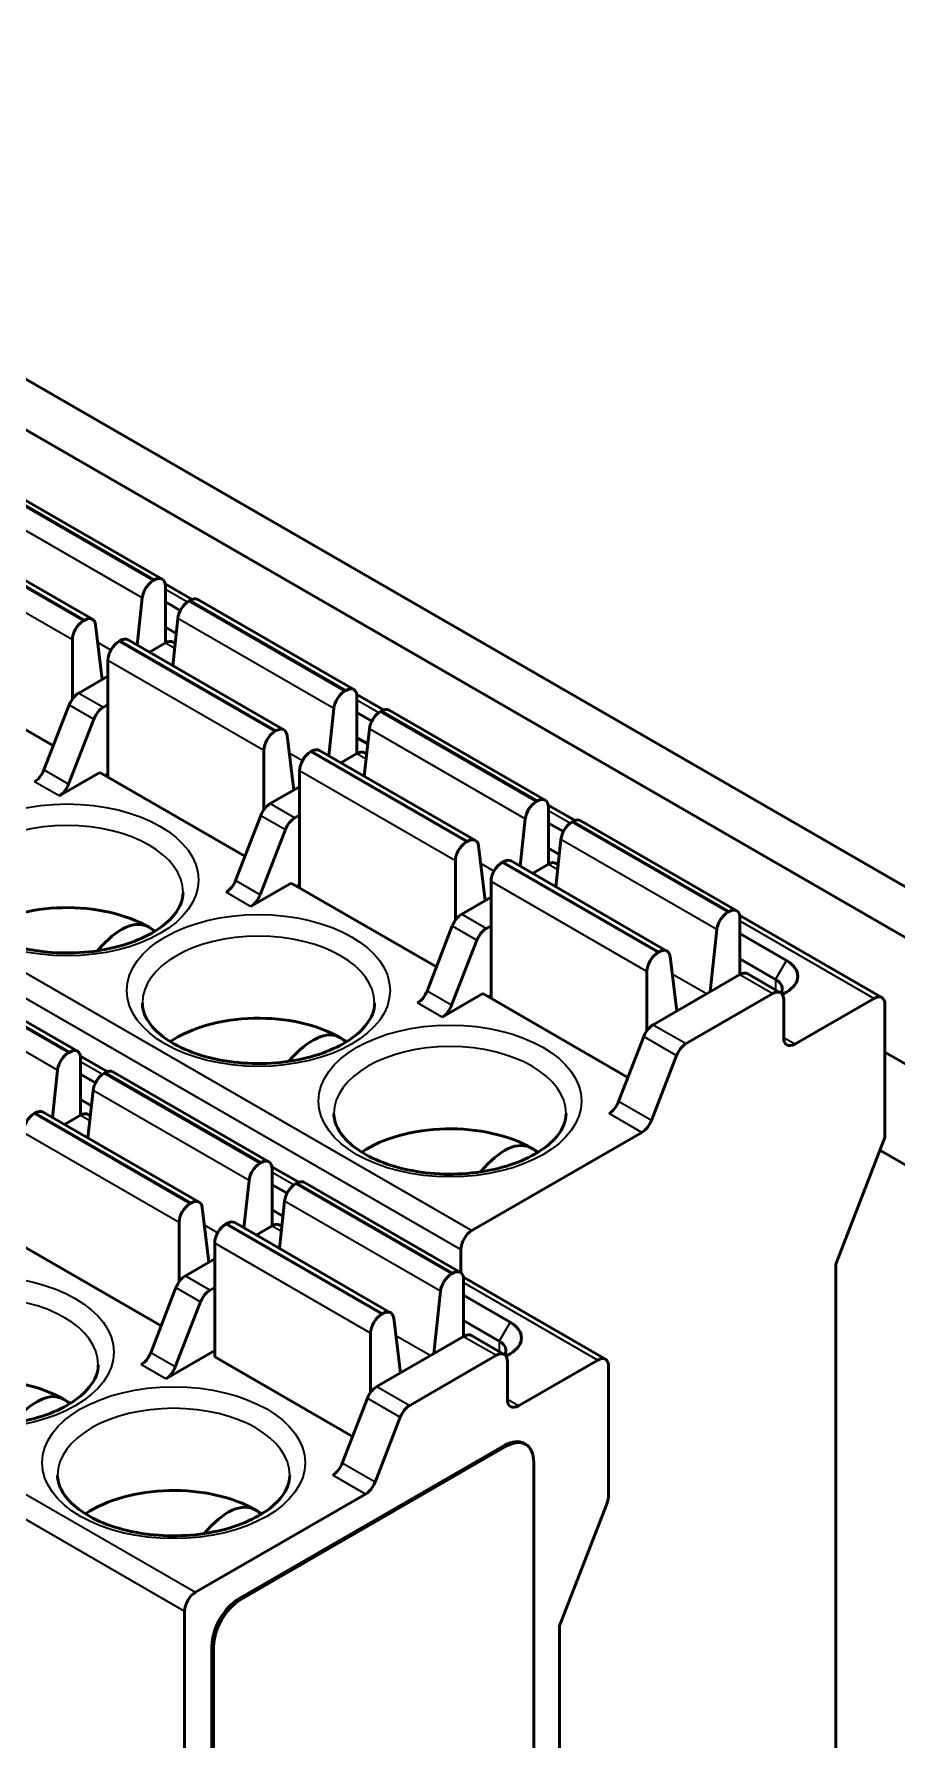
# Model space of a CAD drawing. Header units: millimetres. Extents: x 1021 to 2778, y -197 to 600.
# Drawn here: x 1580.66 to 1591.81, y 445.62 to 467.66 of the extents above; entities that cross this region are included whole.
import ezdxf

# ---------------------------------------------------------------- set-up
doc = ezdxf.new("R2010")
doc.units = ezdxf.units.MM
doc.header["$LTSCALE"] = 2
doc.layers.add('외형선(ISO)', color=7, linetype='Continuous', lineweight=50)
doc.layers.add('좁은 외형선(ISO)', color=7, linetype='Continuous', lineweight=35)

msp = doc.modelspace()

# ---------------------------------------------------------------- linework, layer by layer
at = {"layer": '외형선(ISO)'}
for p, q in [((1572.8297, 467.6631), (1594.3965, 455.2115)), ((1572.8297, 467.0099), (1593.8308, 454.8849)), ((1582.3165, 460.6205), (1580.3013, 461.784)), ((1579.3994, 461.2633), (1581.4147, 460.0998)), ((1582.2165, 460.6106), (1582.1991, 460.6005)), ((1582.3556, 460.5571), (1582.7017, 460.3573)), ((1582.358, 459.7941), (1582.358, 460.5289)), ((1581.9935, 459.7656), (1582.0589, 460.3776)), ((1582.358, 460.3248), (1582.5502, 460.2138)), ((1582.6762, 460.3452), (1582.6588, 460.3352)), ((1584.7914, 459.1916), (1582.7762, 460.3551)), ((1581.2973, 460.0798), (1581.3147, 460.0899)), ((1582.4531, 459.5003), (1582.5185, 460.1122)), ((1581.5411, 459.3225), (1581.4549, 460.0289)), ((1582.358, 459.9982), (1582.4977, 459.9175)), ((1581.1559, 459.0701), (1581.1559, 459.8349)), ((1581.7743, 459.8245), (1581.7569, 459.8145)), ((1581.8743, 459.8344), (1583.8896, 458.6709)), ((1582.1511, 459.6746), (1582.358, 459.7941)), ((1582.458, 459.804), (1582.484, 459.789)), ((1579.0346, 459.5491), (1580.91, 458.4663)), ((1581.6155, 459.5695), (1581.6155, 458.059)), ((1581.2375, 459.1472), (1581.6155, 459.3654)), ((1580.7885, 458.1531), (1581.1151, 458.9948)), ((1581.6155, 458.998), (1581.5557, 458.9635)), ((1584.6914, 459.1817), (1584.674, 459.1717)), ((1584.8305, 459.1282), (1585.1766, 458.9284)), ((1584.8328, 458.3652), (1584.8328, 459.1001)), ((1581.4333, 458.8111), (1581.1067, 457.9694)), ((1584.4683, 458.3368), (1584.5338, 458.9487)), ((1584.8328, 458.8959), (1585.0251, 458.7849)), ((1585.151, 458.9163), (1585.1336, 458.9063)), ((1587.2663, 457.7627), (1585.251, 458.9262)), ((1583.7722, 458.651), (1583.7896, 458.661)), ((1584.016, 457.8936), (1583.9298, 458.6)), ((1584.8328, 458.5693), (1584.9726, 458.4886)), ((1584.928, 458.0714), (1584.9934, 458.6834)), ((1583.6308, 457.6412), (1583.6308, 458.406)), ((1584.2492, 458.3957), (1584.2318, 458.3856)), ((1584.3492, 458.4056), (1586.3644, 457.2421)), ((1584.626, 458.2458), (1584.8328, 458.3652)), ((1584.9328, 458.3751), (1584.9588, 458.3601)), ((1580.9842, 457.817), (1581.5094, 458.1203)), ((1581.5094, 458.1203), (1583.3849, 457.0375)), ((1584.0904, 458.1407), (1584.0904, 456.6301)), ((1581.5801, 458.0794), (1581.6155, 458.0998)), ((1583.7124, 457.7183), (1584.0904, 457.9365)), ((1587.1663, 457.7528), (1587.1489, 457.7428)), ((1587.3054, 457.6993), (1587.6515, 457.4995)), ((1587.3077, 456.9363), (1587.3077, 457.6712)), ((1583.2633, 456.7242), (1583.5899, 457.566)), ((1584.0904, 457.5691), (1584.0306, 457.5346)), ((1586.9432, 456.9079), (1587.0087, 457.5199)), ((1587.3077, 457.4671), (1587.4999, 457.3561)), ((1587.6259, 457.4875), (1587.6085, 457.4774)), ((1589.7412, 456.3339), (1587.7259, 457.4974)), ((1583.9081, 457.3822), (1583.5815, 456.5405)), ((1586.247, 457.2221), (1586.2644, 457.2322)), ((1587.4028, 456.6425), (1587.4683, 457.2545)), ((1586.4909, 456.4647), (1586.4047, 457.1711)), ((1587.3077, 457.1405), (1587.4475, 457.0598)), ((1586.1056, 456.2123), (1586.1056, 456.9772)), ((1586.7241, 456.9668), (1586.7067, 456.9567)), ((1586.8241, 456.9767), (1588.8393, 455.8132)), ((1587.1008, 456.8169), (1587.3077, 456.9363)), ((1587.4077, 456.9462), (1587.4337, 456.9312)), ((1583.4591, 456.3881), (1583.9843, 456.6914)), ((1583.9843, 456.6914), (1585.8597, 455.6086)), ((1584.055, 456.6506), (1584.0904, 456.671)), ((1586.5652, 456.7118), (1586.5652, 455.2013)), ((1586.1873, 456.2895), (1586.5652, 456.5077)), ((1585.7382, 455.2953), (1586.0648, 456.1371)), ((1586.5652, 456.1403), (1586.5055, 456.1057)), ((1589.6412, 456.324), (1589.6238, 456.3139)), ((1589.7803, 456.2705), (1591.615, 455.2112)), ((1589.7826, 456.2423), (1589.7826, 455.5075)), ((1586.383, 455.9534), (1586.0564, 455.1116)), ((1589.3973, 455.285), (1589.4836, 456.091)), ((1589.7826, 456.0382), (1590.3836, 455.6912)), ((1581.2205, 454.5172), (1579.2053, 455.6807)), ((1588.7219, 455.7932), (1588.7393, 455.8033)), ((1588.9657, 455.0359), (1588.8795, 455.7423)), ((1589.7826, 455.7116), (1590.2422, 455.4462)), ((1588.5805, 454.7835), (1588.5805, 455.5483)), ((1589.7826, 455.5075), (1588.6622, 454.8606)), ((1589.8826, 455.5174), (1590.3068, 455.2724)), ((1585.9339, 454.9593), (1586.4592, 455.2625)), ((1588.3346, 454.1797), (1586.4592, 455.2625)), ((1586.5299, 455.2217), (1586.5652, 455.2421)), ((1590.2068, 455.2625), (1589.0864, 454.6156)), ((1590.3836, 455.2829), (1590.3293, 455.2516)), ((1590.3483, 454.691), (1590.3483, 455.1809)), ((1591.515, 455.2013), (1590.4897, 454.6093)), ((1591.6564, 453.405), (1591.6564, 455.1196)), ((1588.5397, 454.7082), (1588.2131, 453.8665)), ((1581.1205, 454.5073), (1581.1031, 454.4972)), ((1581.2596, 454.4538), (1581.6057, 454.254)), ((1581.2619, 453.6908), (1581.2619, 454.4256)), ((1588.9639, 454.4633), (1588.6373, 453.6215)), ((1593.8308, 453.2519), (1591.6564, 454.5073)), ((1580.8975, 453.6623), (1580.9629, 454.2743)), ((1581.4542, 454.1105), (1581.2619, 454.2215)), ((1581.5801, 454.2419), (1581.5627, 454.2319)), ((1583.6954, 453.0883), (1581.6801, 454.2518)), ((1581.3571, 453.397), (1581.4225, 454.0089)), ((1580.6783, 453.7212), (1580.6609, 453.7112)), ((1580.7783, 453.7311), (1582.7936, 452.5676)), ((1581.4017, 453.8142), (1581.2619, 453.8949)), ((1581.3619, 453.7007), (1581.388, 453.6857)), ((1581.0551, 453.5713), (1581.2619, 453.6908)), ((1588.5149, 453.4692), (1586.3178, 452.2007)), ((1591.6564, 453.405), (1591.02, 451.7648)), ((1583.5954, 453.0784), (1583.578, 453.0683)), ((1591.5917, 453.2382), (1593.8308, 451.9455)), ((1583.3723, 452.2335), (1583.4378, 452.8454)), ((1583.7345, 453.0249), (1584.0806, 452.8251)), ((1583.7368, 452.2619), (1583.7368, 452.9967)), ((1584.055, 452.813), (1584.0376, 452.803)), ((1586.1703, 451.6594), (1584.155, 452.8229)), ((1583.929, 452.6816), (1583.7368, 452.7926)), ((1582.6762, 452.5477), (1582.6936, 452.5577)), ((1582.92, 451.7903), (1582.8338, 452.4967)), ((1583.8766, 452.3853), (1583.7368, 452.466)), ((1583.8319, 451.9681), (1583.8974, 452.58)), ((1582.5347, 451.5379), (1582.5347, 452.3027)), ((1583.1532, 452.2923), (1583.1358, 452.2823)), ((1583.2532, 452.3023), (1585.2684, 451.1387)), ((1583.53, 452.1425), (1583.7368, 452.2619)), ((1583.8368, 452.2718), (1583.8628, 452.2568)), ((1580.5195, 451.9965), (1582.3018, 450.9675)), ((1582.9944, 452.0374), (1582.9944, 450.5677)), ((1586.1763, 451.6555), (1586.1763, 451.9557)), ((1582.6164, 451.615), (1582.9944, 451.8332)), ((1591.02, 443.4846), (1591.02, 451.7648)), ((1586.0703, 451.6495), (1586.0529, 451.6395)), ((1586.2094, 451.596), (1588.0441, 450.5367)), ((1586.2117, 450.833), (1586.2117, 451.5679)), ((1582.1673, 450.6209), (1582.4939, 451.4626)), ((1582.8121, 451.2789), (1582.4855, 450.4372)), ((1582.9944, 451.4658), (1582.9346, 451.4313)), ((1585.8264, 450.6106), (1585.9127, 451.4165)), ((1586.8127, 451.0167), (1586.2117, 451.3637)), ((1585.151, 451.1188), (1585.1684, 451.1288)), ((1585.3949, 450.3614), (1585.3086, 451.0678)), ((1585.0096, 450.109), (1585.0096, 450.8738)), ((1585.0913, 450.1861), (1586.2117, 450.833)), ((1586.6713, 450.7718), (1586.2117, 451.0371)), ((1586.3117, 450.8429), (1586.736, 450.598)), ((1582.9944, 450.6493), (1582.363, 450.2848)), ((1586.8127, 450.6085), (1586.7584, 450.5771)), ((1582.9944, 450.5677), (1584.7767, 449.5386)), ((1586.636, 450.5881), (1585.5155, 449.9412)), ((1586.7774, 450.0165), (1586.7774, 450.5064)), ((1586.9188, 449.9349), (1587.9441, 450.5268)), ((1588.0855, 448.7962), (1588.0855, 450.4452)), ((1584.6422, 449.192), (1584.9688, 450.0338)), ((1585.3931, 449.7888), (1585.0665, 448.9471)), ((1583.3126, 447.4446), (1586.742, 449.4246)), ((1583.3338, 447.4323), (1586.7632, 449.4123)), ((1587.0132, 449.4371), (1586.992, 449.4493)), ((1587.1168, 449.2082), (1587.1168, 442.9957)), ((1582.7469, 447.5262), (1584.944, 448.7947)), ((1588.0571, 448.6573), (1587.4491, 447.0903)), ((1582.6054, 447.2813), (1582.6054, 435.7687)), ((1587.4491, 438.8101), (1587.4491, 447.0903)), ((1582.959, 440.6197), (1582.959, 446.8322)), ((1582.9802, 440.6075), (1582.9802, 446.8199))]:
    msp.add_line(p, q, dxfattribs=at)
for centre, major_axis, ratio, start_param, end_param in [((1582.1991, 460.4372), (0.1, 0.1732), 0.5773503, 0.7853982, 2.2252948), ((1582.2165, 460.4473), (0.1, 0.1732), 0.5773503, 5.4977871, 7.0685835), ((1582.6588, 460.1719), (0.1, 0.1732), 0.5773503, 0.7853982, 2.2252948), ((1582.6762, 460.1819), (0.1, 0.1732), 0.5773503, 0, 0.7853982), ((1581.3147, 459.9266), (0.1, 0.1732), 0.5773503, 5.6286868, 7.0685835), ((1581.2973, 459.9165), (0.1, 0.1732), 0.5773503, 0.7853982, 2.3561945), ((1581.7569, 459.6512), (0.1, 0.1732), 0.5773503, 0.7853982, 2.3561945), ((1581.7743, 459.6612), (0.1, 0.1732), 0.5773503, 0, 0.7853982), ((1582.358, 459.6308), (0.1, 0.1732), 0.5773503, 0, 0.7853982), ((1584.6914, 459.0184), (0.1, 0.1732), 0.5773503, 5.4977871, 7.0685835), ((1581.2375, 458.9839), (-0.1, -0.1732), 0.5773503, 3.9269908, 4.9741884), ((1584.674, 459.0084), (0.1, 0.1732), 0.5773503, 0.7853982, 2.2252948), ((1581.5557, 458.8002), (-0.1, -0.1732), 0.5773503, 3.9269908, 4.9741884), ((1585.1336, 458.743), (0.1, 0.1732), 0.5773503, 0.7853982, 2.2252948), ((1585.151, 458.753), (0.1, 0.1732), 0.5773503, 0, 0.7853982), ((1583.7722, 458.4877), (0.1, 0.1732), 0.5773503, 0.7853982, 2.3561945), ((1583.7896, 458.4977), (0.1, 0.1732), 0.5773503, 5.6286868, 7.0685835), ((1584.2318, 458.2223), (0.1, 0.1732), 0.5773503, 0.7853982, 2.3561945), ((1584.2492, 458.2324), (0.1, 0.1732), 0.5773503, 0, 0.7853982), ((1584.8328, 458.2019), (0.1, 0.1732), 0.5773503, 0, 0.7853982), ((1580.666, 458.164), (-0.1, -0.1732), 0.5773503, 0.7853982, 1.8325957), ((1580.9842, 457.9803), (-0.1, -0.1732), 0.5773503, 0.7853982, 1.8325957), ((1583.7124, 457.555), (-0.1, -0.1732), 0.5773503, 3.9269908, 4.9741884), ((1587.1489, 457.5795), (0.1, 0.1732), 0.5773503, 0.7853982, 2.2252948), ((1587.1663, 457.5895), (0.1, 0.1732), 0.5773503, 5.4977871, 7.0685835), ((1584.0306, 457.3713), (-0.1, -0.1732), 0.5773503, 3.9269908, 4.9741884), ((1587.6085, 457.3141), (0.1, 0.1732), 0.5773503, 0.7853982, 2.2252948), ((1587.6259, 457.3242), (0.1, 0.1732), 0.5773503, 0, 0.7853982), ((1586.247, 457.0588), (0.1, 0.1732), 0.5773503, 0.7853982, 2.3561945), ((1586.2644, 457.0689), (0.1, 0.1732), 0.5773503, 5.6286868, 7.0685835), ((1586.7067, 456.7934), (0.1, 0.1732), 0.5773503, 0.7853982, 2.3561945), ((1586.7241, 456.8035), (0.1, 0.1732), 0.5773503, 0, 0.7853982), ((1587.3077, 456.773), (0.1, 0.1732), 0.5773503, 0, 0.7853982), ((1583.1409, 456.7351), (-0.1, -0.1732), 0.5773503, 0.7853982, 1.8325957), ((1581.0852, 455.5075), (-1.5, 0), 0.5773503, 3.9269908, 5.5753655), ((1583.4591, 456.5514), (-0.1, -0.1732), 0.5773503, 0.7853982, 1.8325957), ((1589.6412, 456.1607), (0.1, 0.1732), 0.5773503, 5.4977871, 7.0685835), ((1581.3643, 453.7349), (0.7229, 2.4104), 0.3269424, 6.2060241, 6.917739), ((1581.0852, 455.5075), (-1.5, 0), 0.5773503, 3.8494125, 3.9269908), ((1581.3643, 453.7349), (-0.7229, -2.4104), 0.3269424, 2.9630241, 3.0644315), ((1586.1873, 456.1262), (-0.1, -0.1732), 0.5773503, 3.9269908, 4.9741884), ((1589.6238, 456.1506), (0.1, 0.1732), 0.5773503, 0.7853982, 2.2252948), ((1586.5055, 455.9424), (-0.1, -0.1732), 0.5773503, 3.9269908, 4.9741884), ((1588.7219, 455.6299), (0.1, 0.1732), 0.5773503, 0.7853982, 2.3561945), ((1588.7393, 455.64), (0.1, 0.1732), 0.5773503, 5.6286868, 7.0685835), ((1590.0301, 455.4871), (0.5, 0), 0.5773503, 5.4977871, 7.0685835), ((1589.7826, 455.3442), (0.1, 0.1732), 0.5773503, 0, 0.7853982), ((1585.6157, 455.3063), (-0.1, -0.1732), 0.5773503, 0.7853982, 1.8325957), ((1590.2068, 455.0992), (0.1, 0.1732), 0.5773503, 5.4977871, 7.0685835), ((1590.0301, 455.3238), (0.3, 0), 0.5773503, 5.9536711, 7.0685835), ((1591.515, 455.038), (0.1, 0.1732), 0.5773503, 5.4977871, 7.0685835), ((1585.9339, 455.1226), (-0.1, -0.1732), 0.5773503, 0.7853982, 1.8325957), ((1583.56, 454.0787), (-1.5, 0), 0.5773503, 3.9269908, 5.5753655), ((1588.6622, 454.6973), (-0.1, -0.1732), 0.5773503, 3.9269908, 4.9741884), ((1583.8392, 452.306), (0.7229, 2.4104), 0.3269424, 6.2060241, 6.917739), ((1583.56, 454.0787), (-1.5, 0), 0.5773503, 3.8494125, 3.9269908), ((1583.8392, 452.306), (-0.7229, -2.4104), 0.3269424, 2.9630241, 3.0644315), ((1589.0864, 454.4523), (-0.1, -0.1732), 0.5773503, 3.9269908, 4.9741884), ((1590.4897, 454.7726), (-0.1, -0.1732), 0.5773503, 5.4977871, 7.0685835), ((1581.1031, 454.3339), (0.1, 0.1732), 0.5773503, 0.7853982, 2.2252948), ((1581.1205, 454.344), (0.1, 0.1732), 0.5773503, 5.4977871, 7.0685835), ((1581.5627, 454.0686), (0.1, 0.1732), 0.5773503, 0.7853982, 2.2252948), ((1581.5801, 454.0786), (0.1, 0.1732), 0.5773503, 0, 0.7853982), ((1580.6609, 453.5479), (0.1, 0.1732), 0.5773503, 0.7853982, 2.3561945), ((1580.6783, 453.5579), (0.1, 0.1732), 0.5773503, 0, 0.7853982), ((1581.2619, 453.5275), (0.1, 0.1732), 0.5773503, 0, 0.7853982), ((1588.0906, 453.8774), (-0.1, -0.1732), 0.5773503, 0.7853982, 1.8325957), ((1586.0349, 452.6498), (-1.5, 0), 0.5773503, 3.9269908, 5.5753655), ((1588.5149, 453.6325), (-0.1, -0.1732), 0.5773503, 0.7853982, 1.8325957), ((1586.314, 450.8771), (0.7229, 2.4104), 0.3269424, 6.2060241, 6.917739), ((1586.0349, 452.6498), (-1.5, 0), 0.5773503, 3.8494125, 3.9269908), ((1586.314, 450.8771), (-0.7229, -2.4104), 0.3269424, 2.9630241, 3.0644315), ((1583.578, 452.905), (0.1, 0.1732), 0.5773503, 0.7853982, 2.2252948), ((1583.5954, 452.9151), (0.1, 0.1732), 0.5773503, 5.4977871, 7.0685835), ((1584.055, 452.6497), (0.1, 0.1732), 0.5773503, 0, 0.7853982), ((1582.6936, 452.3944), (0.1, 0.1732), 0.5773503, 5.6286868, 7.0685835), ((1584.0376, 452.6397), (0.1, 0.1732), 0.5773503, 0.7853982, 2.2252948), ((1582.6762, 452.3844), (0.1, 0.1732), 0.5773503, 0.7853982, 2.3561945), ((1583.1358, 452.119), (0.1, 0.1732), 0.5773503, 0.7853982, 2.3561945), ((1583.1532, 452.129), (0.1, 0.1732), 0.5773503, 0, 0.7853982), ((1583.7368, 452.0986), (0.1, 0.1732), 0.5773503, 0, 0.7853982), ((1586.3178, 452.0374), (-0.1, -0.1732), 0.5773503, 3.9269908, 5.4977871), ((1582.6164, 451.4517), (-0.1, -0.1732), 0.5773503, 3.9269908, 4.9741884), ((1586.0529, 451.4762), (0.1, 0.1732), 0.5773503, 0.7853982, 2.2252948), ((1586.0703, 451.4862), (0.1, 0.1732), 0.5773503, 5.4977871, 7.0685835), ((1582.9346, 451.268), (-0.1, -0.1732), 0.5773503, 3.9269908, 4.9741884), ((1585.151, 450.9555), (0.1, 0.1732), 0.5773503, 0.7853982, 2.3561945), ((1585.1684, 450.9655), (0.1, 0.1732), 0.5773503, 5.6286868, 7.0685835), ((1586.2117, 450.6697), (0.1, 0.1732), 0.5773503, 0, 0.7853982), ((1586.4592, 450.8126), (0.5, 0), 0.5773503, 5.4977871, 7.0685835), ((1582.0448, 450.6318), (-0.1, -0.1732), 0.5773503, 0.7853982, 1.8325957), ((1586.636, 450.4248), (0.1, 0.1732), 0.5773503, 5.4977871, 7.0685835), ((1586.4592, 450.6493), (0.3, 0), 0.5773503, 5.9536711, 7.0685835), ((1582.363, 450.4481), (-0.1, -0.1732), 0.5773503, 0.7853982, 1.8325957), ((1587.9441, 450.3635), (0.1, 0.1732), 0.5773503, 5.4977871, 7.0685835), ((1579.9892, 449.4042), (-1.5, 0), 0.5773503, 3.9269908, 5.5753655), ((1585.0913, 450.0228), (-0.1, -0.1732), 0.5773503, 3.9269908, 4.9741884), ((1580.2683, 447.6316), (0.7229, 2.4104), 0.3269424, 6.2060241, 6.917739), ((1579.9892, 449.4042), (-1.5, 0), 0.5773503, 3.8494125, 3.9269908), ((1580.2683, 447.6316), (0.7229, 2.4104), 0.3269424, 6.1046167, 6.2060241), ((1586.9188, 450.0982), (-0.1, -0.1732), 0.5773503, 5.4977871, 7.0685835), ((1585.5155, 449.7779), (-0.1, -0.1732), 0.5773503, 3.9269908, 4.9741884), ((1586.7632, 449.0041), (0.25, 0.433), 0.5773503, 5.4977871, 7.0685835), ((1586.742, 449.0163), (0.25, 0.433), 0.5773503, 0, 0.7853982), ((1584.5197, 449.203), (-0.1, -0.1732), 0.5773503, 0.7853982, 1.8325957), ((1582.464, 447.9754), (-1.5, 0), 0.5773503, 3.9269908, 5.5753655), ((1584.944, 448.958), (-0.1, -0.1732), 0.5773503, 0.7853982, 1.8325957), ((1582.7431, 446.2027), (0.7229, 2.4104), 0.3269424, 6.2060241, 6.917739), ((1587.8734, 448.6737), (0.15, 0.2598), 0.5773503, 4.9741884, 5.4977871), ((1582.464, 447.9754), (-1.5, 0), 0.5773503, 3.8494125, 3.9269908), ((1582.7431, 446.2027), (0.7229, 2.4104), 0.3269424, 6.1046167, 6.2060241), ((1582.7469, 447.3629), (-0.1, -0.1732), 0.5773503, 3.9269908, 5.4977871), ((1583.3126, 447.0363), (0.25, 0.433), 0.5773503, 0.7853982, 2.3561945), ((1583.3338, 447.0241), (0.25, 0.433), 0.5773503, 0.7853982, 2.3561945)]:
    msp.add_ellipse(centre, major_axis=major_axis, ratio=ratio, start_param=start_param, end_param=end_param, dxfattribs=at)
for points in [[(1582.5852, 456.5689), (1582.5852, 456.4749), (1582.5502, 456.3767), (1582.4069, 456.2028), (1582.3236, 456.1312), (1582.1183, 456.0052), (1581.9983, 455.9503), (1581.7299, 455.8619), (1581.5812, 455.8286), (1581.2701, 455.789), (1581.1077, 455.7828), (1580.7873, 455.7989), (1580.6295, 455.8213), (1580.3365, 455.8911), (1580.2012, 455.9385), (1579.9682, 456.0506), (1579.87, 456.1151), (1579.717, 456.2505), (1579.6628, 456.3211), (1579.5988, 456.4509), (1579.5852, 456.5102), (1579.5852, 456.5689)], [(1585.06, 455.14), (1585.06, 455.046), (1585.0251, 454.9479), (1584.8818, 454.774), (1584.7985, 454.7023), (1584.5932, 454.5763), (1584.4732, 454.5214), (1584.2047, 454.433), (1584.056, 454.3998), (1583.745, 454.3601), (1583.5825, 454.3539), (1583.2622, 454.3701), (1583.1043, 454.3924), (1582.8113, 454.4623), (1582.6761, 454.5097), (1582.443, 454.6218), (1582.3449, 454.6862), (1582.1919, 454.8216), (1582.1377, 454.8922), (1582.0737, 455.022), (1582.06, 455.0813), (1582.06, 455.14)], [(1587.5349, 453.7112), (1587.5349, 453.6172), (1587.5, 453.519), (1587.3567, 453.3451), (1587.2734, 453.2735), (1587.068, 453.1475), (1586.9481, 453.0925), (1586.6796, 453.0041), (1586.5309, 452.9709), (1586.2198, 452.9312), (1586.0574, 452.9251), (1585.7371, 452.9412), (1585.5792, 452.9635), (1585.2862, 453.0334), (1585.151, 453.0808), (1584.9179, 453.1929), (1584.8197, 453.2573), (1584.6668, 453.3927), (1584.6126, 453.4633), (1584.5486, 453.5931), (1584.5349, 453.6524), (1584.5349, 453.7112)], [(1581.4892, 450.4656), (1581.4892, 450.3716), (1581.4542, 450.2734), (1581.3109, 450.0995), (1581.2276, 450.0279), (1581.0223, 449.9019), (1580.9023, 449.8469), (1580.6338, 449.7585), (1580.4851, 449.7253), (1580.1741, 449.6857), (1580.0116, 449.6795), (1579.6913, 449.6956), (1579.5334, 449.7179), (1579.2405, 449.7878), (1579.1052, 449.8352), (1578.8722, 449.9473), (1578.774, 450.0117), (1578.621, 450.1472), (1578.5668, 450.2178), (1578.5028, 450.3475), (1578.4892, 450.4069), (1578.4892, 450.4656)], [(1583.964, 449.0367), (1583.964, 448.9427), (1583.9291, 448.8445), (1583.7858, 448.6707), (1583.7025, 448.599), (1583.4971, 448.473), (1583.3772, 448.4181), (1583.1087, 448.3297), (1582.96, 448.2964), (1582.649, 448.2568), (1582.4865, 448.2506), (1582.1662, 448.2668), (1582.0083, 448.2891), (1581.7153, 448.359), (1581.5801, 448.4064), (1581.347, 448.5184), (1581.2488, 448.5829), (1581.0959, 448.7183), (1581.0417, 448.7889), (1580.9777, 448.9187), (1580.964, 448.978), (1580.964, 449.0367)]]:
    msp.add_open_spline(points, degree=3, knots=[0.7853982, 0.7853982, 0.7853982, 0.7853982, 1.2294516, 1.2294516, 1.5403216, 1.5403216, 1.8378587, 1.8378587, 2.1388411, 2.1388411, 2.4431092, 2.4431092, 2.7480004, 2.7480004, 3.0506373, 3.0506373, 3.3491644, 3.3491644, 3.6495038, 3.6495038, 3.9269908, 3.9269908, 3.9269908, 3.9269908], dxfattribs=at)
at = {"layer": '좁은 외형선(ISO)'}
for p, q in [((1582.1991, 460.6005), (1580.1839, 461.764)), ((1582.2165, 460.6106), (1580.2013, 461.7741)), ((1582.0589, 460.3776), (1580.0437, 461.5411)), ((1581.2973, 460.0798), (1579.282, 461.2434)), ((1579.2994, 461.2534), (1581.3147, 460.0899)), ((1570.9382, 461.0801), (1586.3178, 452.2007)), ((1581.1559, 459.8349), (1579.1406, 460.9984)), ((1570.7968, 460.8351), (1586.1763, 451.9557)), ((1559.9427, 460.6922), (1582.7469, 447.5262)), ((1559.8013, 460.4473), (1582.6054, 447.2813)), ((1582.358, 460.4881), (1582.6418, 460.3242)), ((1584.674, 459.1717), (1582.6588, 460.3352)), ((1584.6914, 459.1817), (1582.6762, 460.3452)), ((1584.5338, 458.9487), (1582.5185, 460.1122)), ((1581.653, 459.7019), (1581.4828, 459.8001)), ((1583.7722, 458.651), (1581.7569, 459.8145)), ((1581.7743, 459.8245), (1583.7896, 458.661)), ((1582.358, 459.7941), (1582.4772, 459.7253)), ((1583.6308, 458.406), (1581.6155, 459.5695)), ((1581.1151, 458.9948), (1581.4333, 458.8111)), ((1581.2375, 459.1472), (1581.5557, 458.9635)), ((1584.8328, 459.0592), (1585.1167, 458.8953)), ((1587.1489, 457.7428), (1585.1336, 458.9063)), ((1587.1663, 457.7528), (1585.151, 458.9163)), ((1587.0087, 457.5199), (1584.9934, 458.6834)), ((1584.1278, 458.273), (1583.9577, 458.3712)), ((1586.247, 457.2221), (1584.2318, 458.3856)), ((1584.2492, 458.3957), (1586.2644, 457.2322)), ((1584.8328, 458.3652), (1584.952, 458.2964)), ((1581.1067, 457.9694), (1580.7885, 458.1531)), ((1586.1056, 456.9772), (1584.0904, 458.1407)), ((1580.9842, 457.817), (1580.666, 458.0007)), ((1583.7124, 457.7183), (1584.0306, 457.5346)), ((1583.5899, 457.566), (1583.9081, 457.3822)), ((1587.3077, 457.6304), (1587.5916, 457.4665)), ((1589.6238, 456.3139), (1587.6085, 457.4774)), ((1589.6412, 456.324), (1587.6259, 457.4875)), ((1589.4836, 456.091), (1587.4683, 457.2545)), ((1586.6027, 456.8441), (1586.4326, 456.9424)), ((1588.7219, 455.7932), (1586.7067, 456.9567)), ((1586.7241, 456.9668), (1588.7393, 455.8033)), ((1587.3077, 456.9363), (1587.4269, 456.8675)), ((1583.4591, 456.3881), (1583.1409, 456.5718)), ((1583.5815, 456.5405), (1583.2633, 456.7242)), ((1588.5805, 455.5483), (1586.5652, 456.7118)), ((1586.0648, 456.1371), (1586.383, 455.9534)), ((1586.1873, 456.2895), (1586.5055, 456.1057)), ((1589.7826, 456.2015), (1591.515, 455.2013)), ((1590.2422, 455.4462), (1590.3836, 455.6912)), ((1581.1031, 454.4972), (1579.0879, 455.6607)), ((1581.1205, 454.5073), (1579.1053, 455.6708)), ((1589.3502, 455.2579), (1588.9075, 455.5135)), ((1589.7826, 455.5075), (1590.2068, 455.2625)), ((1580.9629, 454.2743), (1578.9477, 455.4378)), ((1586.0564, 455.1116), (1585.7382, 455.2953)), ((1590.2422, 455.4462), (1590.2422, 455.3097)), ((1585.9339, 454.9593), (1585.6157, 455.143)), ((1588.6622, 454.8606), (1589.0864, 454.6156)), ((1588.5397, 454.7082), (1588.9639, 454.4633)), ((1590.4897, 454.6093), (1590.3483, 454.691)), ((1581.2619, 454.3848), (1581.5458, 454.2209)), ((1583.578, 453.0683), (1581.5627, 454.2319)), ((1583.5954, 453.0784), (1581.5801, 454.2419)), ((1583.4378, 452.8454), (1581.4225, 454.0089)), ((1582.6762, 452.5477), (1580.6609, 453.7112)), ((1580.6783, 453.7212), (1582.6936, 452.5577)), ((1588.5149, 453.4692), (1588.0906, 453.7141)), ((1588.6373, 453.6215), (1588.2131, 453.8665)), ((1581.2619, 453.6908), (1581.3811, 453.6219)), ((1582.5347, 452.3027), (1580.5195, 453.4662)), ((1583.7368, 452.9559), (1584.0207, 452.792)), ((1586.0703, 451.6495), (1584.055, 452.813)), ((1586.0529, 451.6395), (1584.0376, 452.803)), ((1585.9127, 451.4165), (1583.8974, 452.58)), ((1583.0318, 452.1697), (1582.8617, 452.2679)), ((1585.151, 451.1188), (1583.1358, 452.2823)), ((1583.1532, 452.2923), (1585.1684, 451.1288)), ((1583.7368, 452.2619), (1583.856, 452.1931)), ((1585.0096, 450.8738), (1582.9944, 452.0374)), ((1582.6164, 451.615), (1582.9346, 451.4313)), ((1586.2117, 451.527), (1587.9441, 450.5268)), ((1582.4939, 451.4626), (1582.8121, 451.2789)), ((1585.7794, 450.5834), (1585.3366, 450.8391)), ((1586.2117, 450.833), (1586.636, 450.5881)), ((1586.8127, 451.0167), (1586.6713, 450.7718)), ((1582.4855, 450.4372), (1582.1673, 450.6209)), ((1586.6713, 450.7718), (1586.6713, 450.6353)), ((1582.363, 450.2848), (1582.0448, 450.4685)), ((1585.0913, 450.1861), (1585.5155, 449.9412)), ((1584.9688, 450.0338), (1585.3931, 449.7888)), ((1586.9188, 449.9349), (1586.7774, 450.0165)), ((1586.7632, 449.4123), (1586.742, 449.4246)), ((1585.0665, 448.9471), (1584.6422, 449.192)), ((1584.944, 448.7947), (1584.5197, 449.0397)), ((1583.3338, 447.4323), (1583.3126, 447.4446)), ((1582.9802, 446.8199), (1582.959, 446.8322))]:
    msp.add_line(p, q, dxfattribs=at)
for centre in [(1581.0852, 456.7322), (1583.56, 455.3033), (1586.0349, 453.8745), (1579.9892, 450.6289), (1582.464, 449.2)]:
    msp.add_ellipse(centre, major_axis=(1.7, 0), ratio=0.5773503, dxfattribs=at)
for centre in [(1581.0852, 456.5689), (1583.56, 455.14), (1586.0349, 453.7112), (1579.9892, 450.4656), (1582.464, 449.0367)]:
    msp.add_ellipse(centre, major_axis=(-1.5, 0), ratio=0.5773503, start_param=3.1415927, end_param=6.2831853, dxfattribs=at)

doc.saveas('drawing.dxf')
